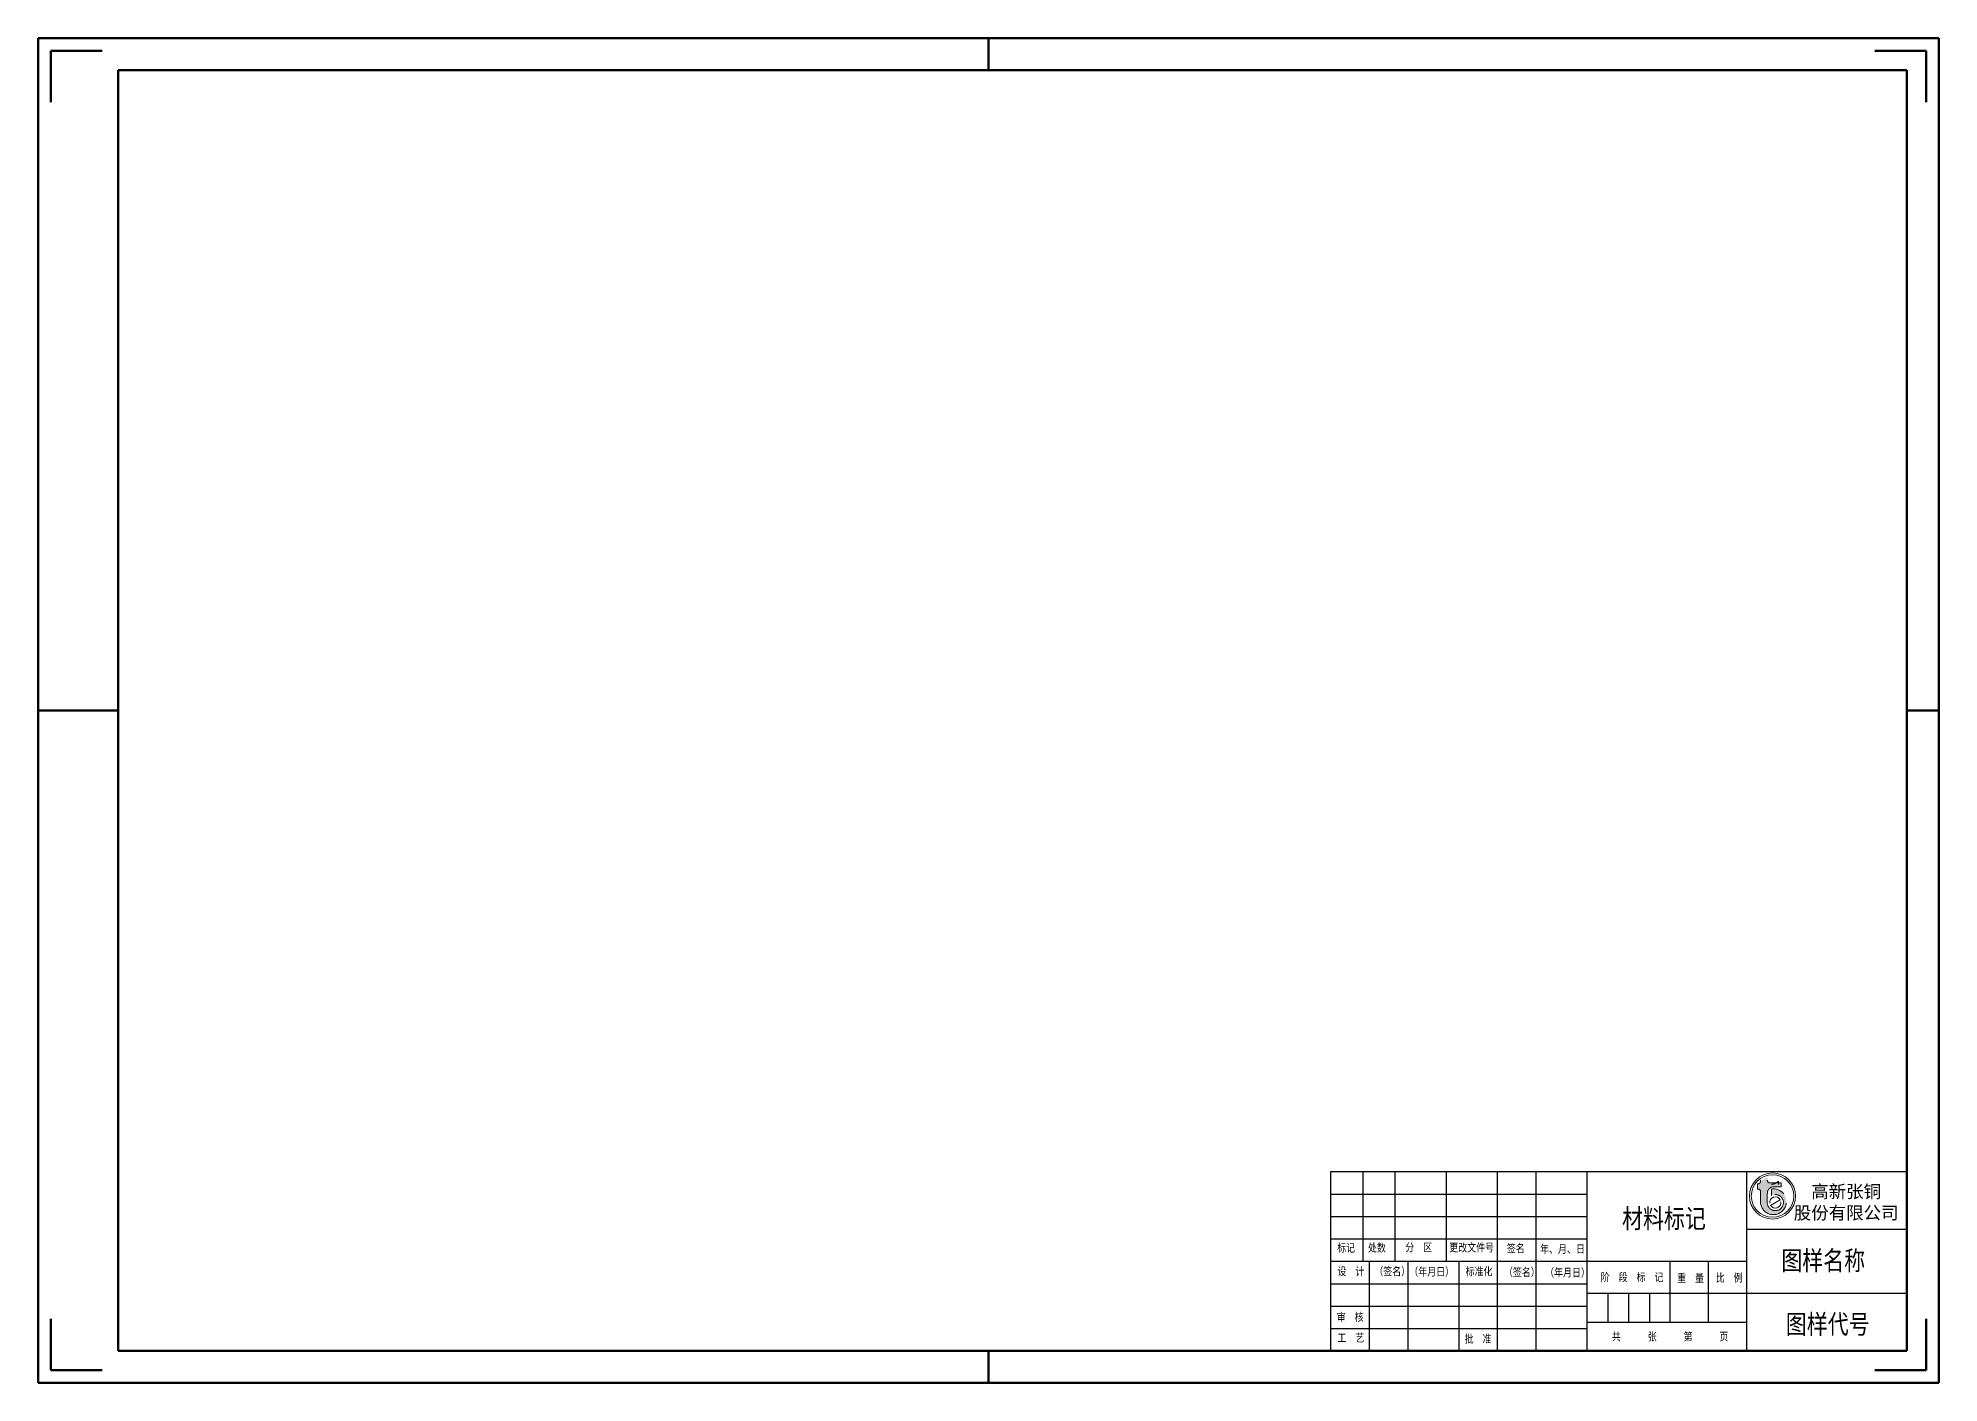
# Model space of a CAD drawing. Header units: millimetres. Extents: x 7185 to 8632, y 1238 to 2847.
# Drawn here: x 7185 to 7779, y 1355 to 1775 of the extents above; entities that cross this region are included whole.
import ezdxf

# ---------------------------------------------------------------- set-up
doc = ezdxf.new("R2010")
doc.units = ezdxf.units.MM
doc.linetypes.add('ACAD_ISO02W100', pattern=[15, 12, -3])
for name, color, linetype, lineweight in [('总内框线', 7, 'Continuous', 50), ('标注层', 3, 'Continuous', 25), ('虚线层', 4, 'ACAD_ISO02W100', 25)]:
    doc.layers.add(name, color=color, linetype=linetype, lineweight=lineweight)
doc.styles.get("Standard").update_dxf_attribs({"font": 'txt', "bigfont": 'gbcbig.shx'})
doc.styles.add('陈杰（2）', font='gbenor.shx', dxfattribs={"width": 0.8, "bigfont": 'gbcbig.shx'})

msp = doc.modelspace()

# ---------------------------------------------------------------- hatches: boundary and pattern name
at = {"layer": '虚线层', "linetype": 'Continuous', "lineweight": 18}
msp.add_hatch(color=1, dxfattribs=at).paths.add_polyline_path([(7722.52, 1415.67), (7722.72, 1415.67), (7722.85, 1415.66), (7722.97, 1415.63), (7723.09, 1415.58), (7723.19, 1415.51), (7723.29, 1415.43), (7723.37, 1415.34), (7723.44, 1415.23), (7723.49, 1415.11), (7723.51, 1414.99), (7723.52, 1414.86), (7723.52, 1411.43), (7723.62, 1410.79), (7723.81, 1410.18), (7724.1, 1409.6), (7724.48, 1409.08), (7724.94, 1408.62), (7725.46, 1408.25), (7726.04, 1407.96), (7726.65, 1407.77), (7727.29, 1407.68), (7727.94, 1407.69), (7728.57, 1407.8), (7729.18, 1408.02), (7729.75, 1408.32), (7730.25, 1408.72), (7730.69, 1409.19), (7731.05, 1409.73), (7731.32, 1410.31), (7731.5, 1410.93), (7731.57, 1411.57), (7731.53, 1412.22), (7731.4, 1412.85), (7731.17, 1413.45), (7730.84, 1414), (7730.43, 1414.5), (7729.94, 1414.93), (7729.4, 1415.27), (7728.8, 1415.52), (7728.18, 1415.67), (7727.53, 1415.72), (7726.89, 1415.67), (7726.89, 1413.61), (7727.26, 1413.78), (7727.66, 1413.9), (7728.07, 1413.94), (7728.48, 1413.92), (7728.88, 1413.84), (7729.26, 1413.69), (7729.62, 1413.47), (7729.93, 1413.21), (7730.19, 1412.89), (7730.41, 1412.54), (7730.56, 1412.16), (7730.64, 1411.76), (7730.66, 1411.35), (7730.62, 1410.94), (7730.5, 1410.54), (7730.33, 1410.17), (7730.09, 1409.83), (7729.81, 1409.54), (7729.48, 1409.29), (7729.11, 1409.1), (7728.72, 1408.98), (7728.31, 1408.92), (7727.9, 1408.92), (7727.5, 1409), (7727.11, 1409.14), (7726.75, 1409.34), (7726.43, 1409.59), (7726.15, 1409.9), (7725.93, 1410.24), (7725.77, 1410.62), (7725.67, 1411.02), (7725.63, 1411.43), (7725.63, 1414.36), (7725.67, 1414.75), (7725.79, 1415.13), (7725.97, 1415.48), (7726.22, 1415.78), (7726.53, 1416.03), (7726.88, 1416.22), (7727.25, 1416.33), (7727.65, 1416.37), (7729.94, 1416.37), (7729.94, 1417.58), (7726.44, 1417.58), (7726.31, 1417.59), (7726.19, 1417.62), (7726.07, 1417.67), (7725.97, 1417.73), (7725.87, 1417.82), (7725.79, 1417.91), (7725.72, 1418.02), (7725.67, 1418.14), (7725.64, 1418.26), (7725.63, 1418.39), (7725.63, 1419.39), (7724.53, 1418.65), (7723.52, 1418.39), (7723.52, 1418.08), (7723.51, 1417.96), (7723.49, 1417.83), (7723.44, 1417.72), (7723.37, 1417.61), (7723.29, 1417.51), (7723.19, 1417.43), (7723.09, 1417.37), (7722.97, 1417.32), (7722.85, 1417.29), (7722.72, 1417.28), (7722.52, 1417.28)])

# ---------------------------------------------------------------- linework, layer by layer
for p, q in [((7589.27, 1421.1), (7769.27, 1421.1)), ((7589.27, 1365.1), (7589.27, 1421.1)), ((7599.27, 1421.1), (7599.27, 1393.1)), ((7609.27, 1421.1), (7609.27, 1393.1)), ((7625.27, 1421.1), (7625.27, 1393.1)), ((7641.27, 1421.1), (7641.27, 1393.1)), ((7653.27, 1421.1), (7653.27, 1365.1)), ((7669.27, 1421.1), (7669.27, 1365.1)), ((7719.27, 1365.1), (7719.27, 1421.1)), ((7769.27, 1421.1), (7769.27, 1365.1)), ((7589.27, 1414.1), (7669.27, 1414.1)), ((7589.27, 1407.1), (7669.27, 1407.1)), ((7719.27, 1403.1), (7769.27, 1403.1)), ((7589.27, 1400.1), (7669.27, 1400.1)), ((7589.27, 1393.1), (7719.27, 1393.1)), ((7601.27, 1393.1), (7601.27, 1365.1)), ((7613.27, 1393.1), (7613.27, 1365.1)), ((7629.27, 1393.1), (7629.27, 1365.1)), ((7641.27, 1393.1), (7641.27, 1365.1)), ((7695.27, 1374.1), (7695.27, 1393.1)), ((7707.27, 1374.1), (7707.27, 1393.1)), ((7589.27, 1386.1), (7669.27, 1386.1)), ((7589.27, 1379.1), (7669.27, 1379.1)), ((7669.27, 1383.1), (7719.27, 1383.1)), ((7675.77, 1383.1), (7675.77, 1374.1)), ((7682.27, 1383.1), (7682.27, 1374.1)), ((7688.77, 1383.1), (7688.77, 1374.1)), ((7719.27, 1383.1), (7769.27, 1383.1)), ((7669.27, 1374.1), (7719.27, 1374.1)), ((7589.27, 1372.1), (7669.27, 1372.1)), ((7769.27, 1365.1), (7589.27, 1365.1))]:
    msp.add_line(p, q)
at = {"layer": '总内框线'}
for p, q in [((7185.27, 1775.1), (7185.27, 1355.1)), ((7779.27, 1775.1), (7185.27, 1775.1)), ((7189.27, 1771.1), (7205.27, 1771.1)), ((7189.27, 1771.1), (7189.27, 1755.1)), ((7482.27, 1775.1), (7482.27, 1765.1)), ((7775.27, 1771.1), (7759.27, 1771.1)), ((7775.27, 1771.1), (7775.27, 1755.1)), ((7779.27, 1355.1), (7779.27, 1775.1)), ((7210.27, 1765.1), (7210.27, 1365.1)), ((7769.27, 1765.1), (7210.27, 1765.1)), ((7769.27, 1365.1), (7769.27, 1765.1)), ((7185.27, 1565.1), (7210.27, 1565.1)), ((7769.27, 1565.1), (7779.27, 1565.1)), ((7189.27, 1359.1), (7189.27, 1375.1)), ((7775.27, 1359.1), (7775.27, 1375.1)), ((7210.27, 1365.1), (7769.27, 1365.1)), ((7482.27, 1365.1), (7482.27, 1355.1)), ((7185.27, 1355.1), (7779.27, 1355.1)), ((7189.27, 1359.1), (7205.27, 1359.1)), ((7775.27, 1359.1), (7759.27, 1359.1))]:
    msp.add_line(p, q, dxfattribs=at)
at = {"layer": '虚线层', "color": 1, "lineweight": 18}
for p, q in [((7722.52, 1417.28), (7722.52, 1415.67)), ((7722.72, 1417.28), (7722.52, 1417.28)), ((7722.72, 1415.67), (7722.52, 1415.67)), ((7723.52, 1418.08), (7723.52, 1418.39)), ((7723.52, 1411.43), (7723.52, 1414.86)), ((7725.63, 1411.43), (7725.63, 1414.36)), ((7729.94, 1417.58), (7726.44, 1417.58)), ((7726.89, 1415.67), (7726.89, 1413.61)), ((7729.94, 1416.37), (7727.65, 1416.37)), ((7729.08, 1417.1), (7729.08, 1418.11)), ((7729.94, 1416.37), (7729.94, 1417.58))]:
    msp.add_line(p, q, dxfattribs=at)
at = {"layer": '虚线层', "color": 1, "linetype": 'Continuous', "lineweight": 18}
msp.add_line((7726.62, 1410.55), (7729.68, 1412.31), dxfattribs=at)
for radius in [7.2, 6.64]:
    msp.add_circle((7727.26, 1413.48), radius, dxfattribs=at)
at = {"layer": '虚线层', "color": 1, "lineweight": 18}
for centre, radius, start, end in [((7722.72, 1418.08), 0.805, 270, 0), ((7722.72, 1414.86), 0.805, 0, 90), ((7727.54, 1411.69), 4.03, 183.78381, 99.29956), ((7726.44, 1418.39), 0.805, 180, 270), ((7727.65, 1414.36), 2.01, 90, 180), ((7728.15, 1411.43), 2.52, 180, 120)]:
    msp.add_arc(centre, radius, start, end, dxfattribs=at)
at = {"layer": '虚线层', "color": 1, "linetype": 'Continuous', "lineweight": 18}
for start, end in [(30, 187.49188), (210, 7.49188)]:
    msp.add_arc((7728.15, 1411.43), 1.76, start, end, dxfattribs=at)
at = {"layer": '虚线层', "color": 1, "lineweight": 18}
msp.add_spline([(7729.08, 1418.11), (7727.98, 1417.36), (7726.98, 1417.1)], degree=3, dxfattribs=at)

# ---------------------------------------------------------------- texts
at = {"width": 93.0193, "attachment_point": 1, "style": '陈杰（2）'}
for s, insert, char_height in [('{\\fSimSun|b0|i0|c134|p2;材料标记}', (7680.24, 1409.46), 6), ('{\\fSimSun|b0|i0|c134|p2;标记}', (7591.23, 1398.54), 2.5), ('{\\fSimSun|b0|i0|c134|p2;处数}', (7600.85, 1398.56), 2.5), ('{\\fSimSun|b0|i0|c134|p2;分\u3000区}', (7612.51, 1398.68), 2.5), ('{\\fSimSun|b0|i0|c134|p2;更改文件号}', (7626.25, 1398.63), 2.5), ('{\\fSimSun|b0|i0|c134|p2;签名}', (7644.23, 1398.37), 2.5), ('{\\fSimSun|b0|i0|c134|p2;年、月、日}', (7654.63, 1398.18), 2.5), ('{\\fSimSun|b0|i0|c134|p2;图样名称}', (7730.01, 1396.34), 6), ('{\\fSimSun|b0|i0|c134|p2;设\u3000计}', (7591.29, 1391.2), 2.5), ('{\\fSimSun|b0|i0|c134|p2;（签名）}', (7602.83, 1391.2), 2.5), ('{\\fSimSun|b0|i0|c134|p2;\u3000（年月日）}', (7610.96, 1391.09), 2.5), ('{\\fSimSun|b0|i0|c134|p2;标准化}', (7631.36, 1391.19), 2.5), ('{\\fSimSun|b0|i0|c134|p2;（签名）}', (7643.33, 1390.94), 2.5), ('{\\fSimSun|b0|i0|c134|p2;（年月日）}', (7656.2, 1390.84), 2.5), ('{\\fSimSun|b0|i0|c134|p2;阶\u3000段\u3000标\u3000记}', (7673.58, 1389.36), 2.5), ('{\\fSimSun|b0|i0|c134|p2;重\u3000量}', (7697.46, 1389.13), 2.5), ('{\\fSimSun|b0|i0|c134|p2;比\u3000例}', (7709.51, 1389.2), 2.5), ('{\\fSimSun|b0|i0|c134|p2;审\u3000核}', (7591.09, 1376.93), 2.5), ('{\\fSimSun|b0|i0|c134|p2;图样代号}', (7731.41, 1376.46), 6), ('{\\fSimSun|b0|i0|c134|p2;工\u3000艺}', (7591.29, 1370.45), 2.5), ('{\\fSimSun|b0|i0|c134|p2;批\u3000准}', (7631.06, 1370.13), 2.5), ('{\\fSimSun|b0|i0|c134|p2;共\u3000\u3000\u3000张\u3000\u3000\u3000第\u3000\u3000\u3000页}', (7677.07, 1370.83), 2.5)]:
    msp.add_mtext(s, dxfattribs=dict(at, insert=insert, char_height=char_height))
at = {"layer": '标注层', "insert": (7750.26, 1411.33), "char_height": 4, "attachment_point": 5, "rotation": 0.03095}
msp.add_mtext('{\\fKaiTi_GB2312|b0|i0|c134|p49;高新张铜\\P股份有限公司}', dxfattribs=at)

doc.saveas('drawing.dxf')
